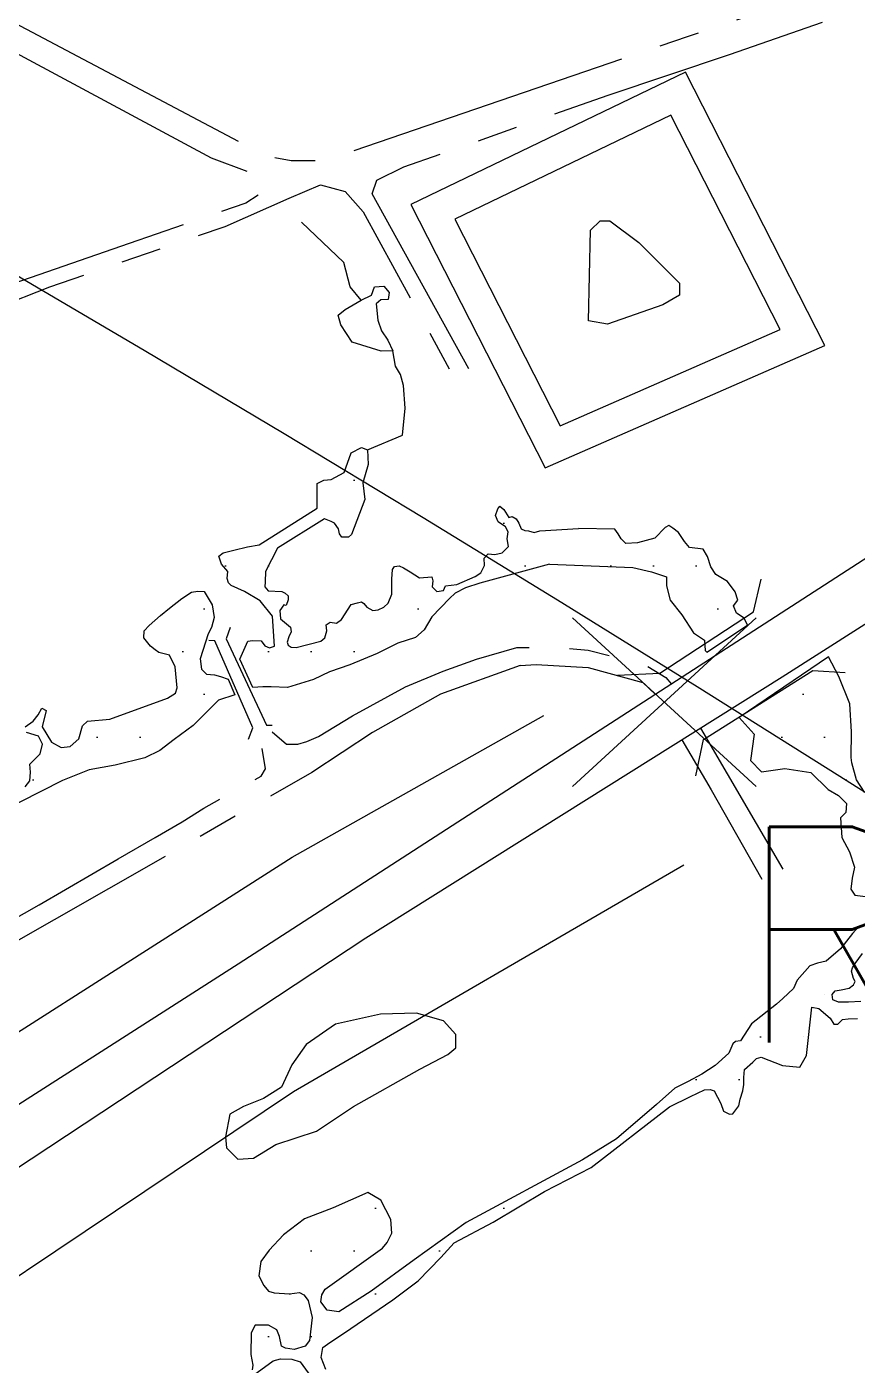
# Model space of a CAD drawing. Header units: millimetres. Extents: x 548366 to 1117317, y 7446967 to 14899125.
# Drawn here: x 556881.9 to 557036, y 7459530.2 to 7459778.3 of the extents above; entities that cross this region are included whole.
import ezdxf

# ---------------------------------------------------------------- set-up
doc = ezdxf.new("R2010")
doc.units = ezdxf.units.MM
doc.header["$MEASUREMENT"] = 0
doc.linetypes.add('ESTR-TERRA', pattern=[1, 0.7, -0.1, 0.1, -0.1])
for name, color, linetype in [('AUTO_ESTRADA', 224, 'Continuous'), ('CERCA_VIVA', 3, 'CERCA_V'), ('CURVA_INTERMEDIÁRIA', 32, 'Continuous'), ('HELIPORTO', 8, 'Continuous'), ('PONTE', 8, 'Continuous'), ('PONTO_REFERÊNCIA', 8, 'Continuous'), ('RADIAIS', 222, 'Continuous'), ('RIO_PERMANENTE', 4, 'Continuous'), ('RUA_PAV_S_MEIO_FIO', 2, 'ESTR-TERRA')]:
    doc.layers.add(name, color=color, linetype=linetype)
doc.styles.add('ROMANS', font='romans.shx')
doc.linetypes.add('CERCA_V', pattern='A,10,-0.6,["o",Standard,S=2,R=0,X=-0.6,Y=-0.675],-0.75', length=11.35)
pattern_1 = [(0, (0, 0), (3.96875, 7.9375), [0, -7.9375])]

msp = doc.modelspace()

# ---------------------------------------------------------------- hatches: boundary and pattern name
at = {"layer": 'RIO_PERMANENTE', "ltscale": 0.5}
h = msp.add_hatch(dxfattribs=at)
h.set_pattern_fill('DOTS', color=256, scale=5, style=0)
h.set_pattern_definition(pattern_1)
h.paths.add_polyline_path([(557015.64, 7459667.37), (557015.04, 7459668.68), (557015, 7459668.71), (557007.68, 7459663.93), (557007.75, 7459662.72), (557008.11, 7459662.36)])
h.paths.add_polyline_path([(557007.63, 7459664.63), (557007.68, 7459663.93), (557015, 7459668.71), (557013.6, 7459669.64), (557013.01, 7459670.95), (557013.84, 7459672.03), (557013.37, 7459673.58), (557011.93, 7459675.49), (557009.78, 7459676.8), (557008.83, 7459678.23), (557008.29, 7459679.96), (557000.11, 7459676.49), (557000.58, 7459676.32), (557000.58, 7459674.65), (557001.3, 7459672.03), (557003.45, 7459669.28), (557005.6, 7459665.94)])
h.paths.add_polyline_path([(557000.11, 7459676.49), (557008.29, 7459679.96), (557008.23, 7459680.14), (557007.39, 7459681.46), (557004.88, 7459681.81), (557003.93, 7459682.89), (557002.85, 7459684.56), (557001.78, 7459685.4), (557001.06, 7459685.87), (557000.34, 7459685.51), (556998.43, 7459683.49), (556995.21, 7459682.65), (556993.06, 7459682.53), (556992.22, 7459683.37), (556991.62, 7459684.32), (556991.03, 7459685.16), (556984.29, 7459685.28), (556977.12, 7459684.85), (556976.08, 7459684.59), (556975.02, 7459684.85), (556974.34, 7459684.93), (556973.67, 7459685.27), (556973.18, 7459686.27), (556972.74, 7459687.12), (556971.98, 7459687.54), (556971.34, 7459687.34), (556970.43, 7459688.86), (556969.71, 7459689.48), (556969.29, 7459688.97), (556968.87, 7459687.71), (556969.36, 7459686.57), (556970.72, 7459685.61), (556971.23, 7459684.68), (556971.04, 7459683.37), (556971.31, 7459681.99), (556970.13, 7459680.81), (556968.75, 7459680.47), (556967.52, 7459680.64), (556966.76, 7459679.8), (556966.85, 7459678.45), (556966.17, 7459677.11), (556965.08, 7459676.43), (556961.71, 7459674.92), (556959.58, 7459674.67), (556959.26, 7459673.82), (556958, 7459673.66), (556957.16, 7459674.5), (556957.24, 7459675.59), (556957.07, 7459676.35), (556954.8, 7459676.18), (556953.03, 7459677.27), (556951.79, 7459678.03), (556951.01, 7459678.37), (556950.17, 7459678.28), (556949.8, 7459677.72), (556949.65, 7459675.89), (556949.65, 7459673.15), (556948.99, 7459671.47), (556948.14, 7459670.71), (556947.13, 7459670.2), (556946.12, 7459670.12), (556945.03, 7459670.71), (556944.44, 7459671.38), (556944.02, 7459671.72), (556943.26, 7459671.55), (556942.08, 7459671.21), (556940.31, 7459668.44), (556939.38, 7459667.76), (556938.2, 7459667.93), (556937.45, 7459667.43), (556937.61, 7459666.35), (556937.19, 7459665.07), (556936.49, 7459664.41), (556931.93, 7459663.23), (556930.96, 7459663.3), (556930.4, 7459663.69), (556930.2, 7459664.23), (556930.55, 7459665.21), (556930.96, 7459666.16), (556930.86, 7459667.04), (556929.02, 7459668.57), (556928.87, 7459670.09), (556929.64, 7459671.16), (556930.03, 7459671.05), (556930.4, 7459672.08), (556930.4, 7459672.84), (556929.86, 7459673.32), (556929.27, 7459673.66), (556926.71, 7459673.76), (556926.07, 7459674.5), (556926.12, 7459675.43), (556926.24, 7459677.36), (556928.44, 7459681.67), (556937.18, 7459687.08), (556938.41, 7459686.63), (556939.02, 7459686.32), (556939.78, 7459685.25), (556939.93, 7459684.34), (556940.39, 7459683.73), (556941.61, 7459683.73), (556942.14, 7459684.19), (556944.64, 7459690.66), (556944.28, 7459693.79), (556945.23, 7459697.17), (556945.14, 7459699.87), (556944.05, 7459700.32), (556942.11, 7459699.33), (556940.81, 7459695.72), (556938.41, 7459694.41), (556937.03, 7459694.26), (556935.81, 7459693.65), (556935.81, 7459691.81), (556935.81, 7459689.07), (556925.05, 7459682.3), (556922.87, 7459681.9), (556920.34, 7459681.32), (556918.33, 7459680.77), (556917.57, 7459680.16), (556918.07, 7459678.71), (556919.25, 7459677.36), (556919.08, 7459676.01), (556919.33, 7459675.25), (556919.84, 7459674.75), (556922.3, 7459673.6), (556925.2, 7459671.92), (556927.5, 7459669.03), (556927.89, 7459663.52), (556926.95, 7459663.17), (556926.07, 7459663.55), (556925.4, 7459664.48), (556923.8, 7459664.56), (556922.96, 7459664.4), (556921.47, 7459661.11), (556923.88, 7459655.81), (556925.74, 7459655.98), (556927.25, 7459655.98), (556930.3, 7459655.81), (556935.09, 7459657.33), (556938.07, 7459658.71), (556941.83, 7459660.02), (556946.94, 7459662.12), (556950.76, 7459664.06), (556954.03, 7459665.13), (556955.64, 7459666.5), (556957.07, 7459668.94), (556960.36, 7459672.31), (556961.37, 7459673.32), (556963.31, 7459674.33), (556966, 7459675.17), (556978.89, 7459678.71), (556994.37, 7459678.11), (556997.84, 7459677.28)])
h.paths.add_polyline_path([(556949.35, 7459679.87), (556974.12, 7459689.93), (556965.51, 7459711.12), (556940.74, 7459701.06)], flags=9)
h.paths.add_polyline_path([(556975.39, 7459691.16), (557027.69, 7459695.91), (557025.62, 7459718.68), (556973.33, 7459713.94)], flags=9)
h = msp.add_hatch(dxfattribs=at)
h.set_pattern_fill('DOTS', color=256, scale=5, style=0)
h.set_pattern_definition(pattern_1)
h.paths.add_polyline_path([(556888.52, 7459638.56), (556893.5, 7459640.56), (556898.34, 7459641.44), (556903.8, 7459642.8), (556906.59, 7459644.14), (556909.26, 7459646.21), (556912.79, 7459648.81), (556917.49, 7459653.51), (556920.54, 7459654.48), (556919.29, 7459657.35), (556917.89, 7459657.88), (556916.77, 7459658.16), (556915.24, 7459658.31), (556914.33, 7459659.23), (556914.12, 7459661.13), (556915.55, 7459665.79), (556916.2, 7459666.98), (556916.68, 7459668.83), (556916.31, 7459671.13), (556914.82, 7459673.61), (556913.64, 7459673.72), (556912.51, 7459673.48), (556910.66, 7459672.35), (556908.37, 7459670.52), (556906.74, 7459669.15), (556904.65, 7459667.3), (556903.69, 7459666.34), (556903.63, 7459665.03), (556904.86, 7459663.5), (556905.77, 7459662.81), (556906.41, 7459662.33), (556908.42, 7459661.85), (556909.44, 7459659.69), (556909.83, 7459655.79), (556909.54, 7459654.8), (556908.06, 7459653.86), (556897.35, 7459649.99), (556893.18, 7459649.59), (556892.23, 7459648.7), (556891.6, 7459646.33), (556889.96, 7459644.87), (556888.31, 7459644.7), (556886.48, 7459645.68), (556884.79, 7459648.56), (556885.49, 7459651.56), (556884.73, 7459651.97), (556884.02, 7459650.74), (556883.08, 7459649.56), (556881.62, 7459648.56), (556881.84, 7459647.51), (556884.08, 7459646.8), (556884.82, 7459645.32), (556884.4, 7459643.52), (556882.5, 7459641.62), (556882.61, 7459640.11), (556882.5, 7459638.53), (556881.62, 7459637.41), (556879.09, 7459636.65), (556877.76, 7459634.72), (556876.07, 7459634.16), (556874.61, 7459634.54), (556872.27, 7459638.66), (556870.55, 7459640.04), (556869.04, 7459640.2), (556866.93, 7459640.06), (556865.24, 7459639.92), (556864.47, 7459641.16), (556862.85, 7459642.17), (556861.72, 7459642.31), (556861.58, 7459640.91), (556862.71, 7459640.02), (556864.39, 7459638.94), (556864.82, 7459638.09), (556863.97, 7459637.39), (556864.11, 7459636.41), (556865.8, 7459635.14), (556865.94, 7459634.3), (556865.8, 7459633.04), (556865.12, 7459632.17), (556863.17, 7459630.81), (556852.12, 7459625.48), (556844.5, 7459622.42), (556840.81, 7459621.61), (556834.65, 7459622.28), (556830.17, 7459621.61), (556827.34, 7459619.75), (556824.74, 7459617.84), (556820.03, 7459617.08), (556815.95, 7459617.64), (556810.36, 7459616.91), (556804.77, 7459616.78), (556798.37, 7459614.92), (556794.24, 7459612.79), (556790.52, 7459609.73), (556785.45, 7459604.4), (556780.53, 7459597.22), (556778.4, 7459592.83), (556777.06, 7459588.44), (556776.13, 7459584.71), (556777.33, 7459580.85), (556779.68, 7459577.13), (556782.72, 7459572.43), (556784.2, 7459569.99), (556787.14, 7459567.05), (556788.03, 7459565.04), (556787.51, 7459562.43), (556784.73, 7459559.04), (556782.04, 7459556.55), (556772.9, 7459549.15), (556768.97, 7459547.55), (556765.71, 7459546.76), (556763.14, 7459546.69), (556760.61, 7459547.9), (556760.18, 7459548.69), (556759.31, 7459548.95), (556754.52, 7459549.29), (556751.21, 7459550.95), (556749.99, 7459552.25), (556748.48, 7459554.73), (556734.6, 7459563.95), (556733.37, 7459564.17), (556731.98, 7459563.82), (556730.01, 7459564.16), (556726.09, 7459565.68), (556720.41, 7459566.17), (556719.31, 7459568.67), (556717.91, 7459568.97), (556716.51, 7459567.37), (556713.6, 7459566.87), (556705.19, 7459567.27), (556698.19, 7459566.47), (556687.37, 7459564.97), (556672.47, 7459563.67), (556670.1, 7459562.96), (556667.73, 7459562.72), (556665.36, 7459562.96), (556660.38, 7459563.91), (556653.5, 7459564.14), (556642.27, 7459564.26), (556631.81, 7459565.58), (556620.57, 7459565.94), (556620.03, 7459565.07), (556620.35, 7459564.26), (556621.45, 7459563.69), (556625.61, 7459563.42), (556629.06, 7459562.86), (556636.47, 7459562.36), (556659.29, 7459562.06), (556663.09, 7459561.26), (556665.4, 7459560.46), (556669.8, 7459559.86), (556672.1, 7459560.06), (556674.01, 7459560.56), (556674.51, 7459561.86), (556675.71, 7459562.36), (556691.23, 7459563.36), (556701.09, 7459563.27), (556707.8, 7459563.77), (556714.6, 7459563.97), (556717.71, 7459563.77), (556725.62, 7459560.97), (556736.13, 7459552.46), (556738.94, 7459551.03), (556740.77, 7459550.86), (556742.77, 7459550.51), (556742.94, 7459549.82), (556742.51, 7459548.95), (556742.33, 7459548.08), (556743.47, 7459546.86), (556744.51, 7459546.51), (556745.38, 7459546.16), (556749.47, 7459545.29), (556755.05, 7459544.16), (556761.31, 7459543.38), (556766.1, 7459543.29), (556768.27, 7459544.25), (556773.76, 7459543.82), (556775.85, 7459544.34), (556776.89, 7459545.03), (556777.68, 7459546.25), (556779.33, 7459547.9), (556781.33, 7459548.77), (556784.55, 7459552.25), (556787.95, 7459556.51), (556789.81, 7459559.61), (556790.82, 7459562.65), (556790.82, 7459563.56), (556791.43, 7459564.6), (556792.47, 7459564.95), (556794.04, 7459564.6), (556795.35, 7459564.86), (556796.13, 7459566.34), (556795.52, 7459567.99), (556794.58, 7459570.03), (556793.52, 7459570.95), (556791.78, 7459570.95), (556789.86, 7459570.69), (556788.11, 7459571.56), (556787.42, 7459573.12), (556786.39, 7459575.66), (556786.25, 7459578.99), (556786.39, 7459584.98), (556786.39, 7459591.63), (556787.72, 7459595.49), (556789.18, 7459599.75), (556792.25, 7459603.21), (556794.93, 7459606.48), (556800.76, 7459611.46), (556804.41, 7459612.44), (556809.62, 7459612.44), (556819.6, 7459612.58), (556833.81, 7459614.41), (556835.66, 7459613.98), (556836.2, 7459612.25), (556834.9, 7459607.37), (556833.54, 7459603.96), (556833.39, 7459602.46), (556835.64, 7459602.18), (556836.76, 7459603.59), (556837.05, 7459606.68), (556838.87, 7459606.68), (556841.27, 7459603.73), (556843.52, 7459602.46), (556844.64, 7459603.45), (556840.36, 7459606.69), (556839.58, 7459609.63), (556839.58, 7459613.43), (556840.42, 7459614.13), (556843.38, 7459613.99), (556849.71, 7459618.35), (556862.64, 7459626.02), (556868.61, 7459628.54)])
h.paths.add_polyline_path([(556535.68, 7459561.67), (556619, 7459567.11), (556615.28, 7459624.16), (556531.96, 7459618.72)], flags=9)
at = {"layer": 'RIO_PERMANENTE', "ltscale": 4}
h = msp.add_hatch(dxfattribs=at)
h.set_pattern_fill('DOTS', color=256, scale=5, style=0)
h.set_pattern_definition(pattern_1)
h.paths.add_polyline_path([(557119.2, 7459627.9), (557120.87, 7459631.6), (557122.07, 7459632.57), (557124.55, 7459633.31), (557126.32, 7459633.62), (557128.54, 7459634.19), (557130.13, 7459635.23), (557133.49, 7459638.63), (557137.03, 7459641.25), (557142.45, 7459644.17), (557146.35, 7459645.76), (557149.09, 7459646.47), (557151.49, 7459647.27), (557152.11, 7459648.24), (557153.7, 7459649.92), (557155.03, 7459651.6), (557154.59, 7459654.44), (557154.84, 7459657.22), (557155.38, 7459658.6), (557155.92, 7459660.1), (557158.33, 7459662.8), (557161.83, 7459663.5), (557163.92, 7459662.1), (557166.1, 7459660.19), (557169.51, 7459658.61), (557174.01, 7459658.35), (557163.3, 7459674.81), (557162.38, 7459674.15), (557158.04, 7459669.49), (557152.09, 7459665.6), (557150.07, 7459662.58), (557144.84, 7459659.4), (557140.06, 7459654.35), (557132.08, 7459650.01), (557127.08, 7459648.39), (557125.88, 7459647.44), (557122.51, 7459643.9), (557120.55, 7459642.31), (557118.7, 7459641.33), (557114.65, 7459640.59), (557112.94, 7459639.96), (557106.85, 7459636.54), (557093.62, 7459630.41), (557087.76, 7459628.11), (557084.02, 7459627.45), (557081.87, 7459626.82), (557077.22, 7459624.67), (557075.45, 7459624.28), (557073.39, 7459624.12), (557068.25, 7459624.53), (557062.04, 7459624.25), (557060.61, 7459624.25), (557056.51, 7459625.43), (557050.95, 7459627.59), (557047.09, 7459629.85), (557041.02, 7459633.62), (557038.42, 7459634.84), (557037.34, 7459636.4), (557035.88, 7459638.69), (557034.83, 7459642.4), (557034.9, 7459647.6), (557034.64, 7459652.8), (557032.55, 7459657.87), (557032.11, 7459658.7), (557027.73, 7459658.96), (557015.28, 7459651.11), (557014.09, 7459650.3), (557016.86, 7459647.18), (557016.16, 7459642.29), (557018.25, 7459640.2), (557022.55, 7459640.79), (557027.41, 7459640.06), (557030.57, 7459636.9), (557032.52, 7459635.81), (557033.98, 7459634.35), (557033.86, 7459632.65), (557032.88, 7459631.68), (557033.13, 7459628.04), (557034.57, 7459625.34), (557035.46, 7459622.54), (557035.02, 7459620.48), (557034.83, 7459618.44), (557035.56, 7459617.35), (557037.5, 7459617.1), (557038.23, 7459616.13), (557038.35, 7459613.22), (557037.5, 7459612.37), (557036.41, 7459611.64), (557035.12, 7459610.23), (557032.88, 7459607.39), (557030.21, 7459605.08), (557028.63, 7459604.71), (557027.17, 7459604.23), (557024.86, 7459601.56), (557024.17, 7459600), (557022.18, 7459598.15), (557021, 7459597.12), (557016.39, 7459593.5), (557014.34, 7459590.31), (557013.43, 7459590.19), (557012.88, 7459589.78), (557012.17, 7459588.01), (557009.61, 7459585.72), (557007.18, 7459584.17), (557004.65, 7459582.81), (557002.12, 7459581.54), (556998.76, 7459578.49), (556991.34, 7459572.15), (556984.99, 7459568.27), (556963.45, 7459556.63), (556953.78, 7459549.75), (556945.8, 7459543.94), (556939.8, 7459540.06), (556937.68, 7459540.42), (556936.48, 7459541.93), (556936.66, 7459543.23), (556937.26, 7459544.28), (556947.91, 7459551.87), (556948.76, 7459552.95), (556949.63, 7459554.68), (556949.48, 7459557.22), (556947.58, 7459560.78), (556945.2, 7459562.21), (556938.79, 7459559.36), (556933.45, 7459557.34), (556929.53, 7459554.38), (556926.92, 7459551.53), (556925.36, 7459549.44), (556924.97, 7459546.76), (556925.91, 7459544.98), (556926.74, 7459543.94), (556927.8, 7459543.59), (556930.69, 7459543.42), (556932.49, 7459543.65), (556933.35, 7459543.26), (556934.15, 7459542.18), (556934.86, 7459539.01), (556934.37, 7459534.74), (556933.58, 7459533.72), (556931.55, 7459533.09), (556929.9, 7459533.33), (556929.2, 7459533.72), (556928.81, 7459535.52), (556928.34, 7459536.77), (556926.74, 7459537.59), (556924.27, 7459537.59), (556923.56, 7459536.18), (556923.51, 7459532.17), (556923.88, 7459530.2), (556923.72, 7459529.34), (556922.16, 7459529.18), (556921.29, 7459528.56), (556920.98, 7459527.62), (556920.12, 7459526.99), (556919.18, 7459526.76), (556918.08, 7459526.6), (556915.58, 7459526.29), (556914.25, 7459525.82), (556912.84, 7459523.94), (556911.59, 7459522.46), (556910.49, 7459520.81), (556909.08, 7459519.64), (556907.36, 7459518.86), (556906.34, 7459518), (556904.7, 7459517.61), (556903.76, 7459517.06), (556903.39, 7459516.3), (556901.8, 7459514.95), (556895.62, 7459512.42), (556891.38, 7459508.9), (556887.5, 7459506.43), (556882.16, 7459504.09), (556876.92, 7459501.3), (556874.47, 7459499.2), (556867.29, 7459495.86), (556867.29, 7459492.99), (556875.12, 7459497.28), (556882.56, 7459502.04), (556887.95, 7459504.54), (556891.25, 7459506.69), (556895.52, 7459508.36), (556896.69, 7459508.75), (556897.6, 7459508.45), (556898.09, 7459507.42), (556897.31, 7459506.57), (556896.45, 7459505.63), (556896.14, 7459504.85), (556897.16, 7459499.86), (556897.86, 7459499.63), (556898.64, 7459500.4), (556899.03, 7459501.89), (556898.69, 7459504.18), (556899.51, 7459504.83), (556900.94, 7459505.22), (556901.92, 7459503.6), (556903.3, 7459498.32), (556903.45, 7459496.2), (556904.03, 7459495.8), (556904.2, 7459496.36), (556904.2, 7459498.93), (556902.9, 7459504.57), (556902.19, 7459509.16), (556901.84, 7459510.78), (556901.84, 7459512.68), (556903.25, 7459514.09), (556905.37, 7459515.15), (556906.97, 7459515.19), (556908.2, 7459512.33), (556908.9, 7459510.57), (556909.02, 7459509.76), (556909.61, 7459509.51), (556910.11, 7459509.61), (556910.35, 7459510.23), (556910.31, 7459511.27), (556909.61, 7459513.74), (556908.94, 7459515.15), (556908.94, 7459516.7), (556909.88, 7459518.03), (556910.82, 7459518.81), (556911.2, 7459520.11), (556911.9, 7459521.05), (556914.17, 7459522.61), (556916.68, 7459524.1), (556918.79, 7459525.19), (556923.96, 7459528.32), (556927.63, 7459530.98), (556928.97, 7459531.37), (556931.08, 7459531.3), (556932.64, 7459530.83), (556936.09, 7459526.06), (556937.34, 7459526.06), (556938.44, 7459526.76), (556938.52, 7459527.7), (556937.42, 7459529.42), (556936.56, 7459531.61), (556936.87, 7459533.49), (556938.12, 7459534.42), (556940.71, 7459536.07), (556949.85, 7459542.3), (556954.56, 7459545.84), (556958.72, 7459550.18), (556961.23, 7459552.85), (556968.42, 7459556.69), (556977.95, 7459562.36), (556986.64, 7459566.87), (557001.18, 7459578.06), (557005.06, 7459580.03), (557007.63, 7459581.25), (557009.27, 7459581.35), (557010.66, 7459578.68), (557011.17, 7459577.27), (557012.27, 7459576.75), (557012.92, 7459576.79), (557014.01, 7459578.3), (557014.26, 7459579.52), (557014.78, 7459581.06), (557014.97, 7459582.22), (557014.97, 7459583.51), (557015.1, 7459584.99), (557016.64, 7459586.34), (557017.29, 7459587.04), (557018.18, 7459587.27), (557022.15, 7459585.78), (557025.35, 7459585.45), (557026.59, 7459587.59), (557027.55, 7459596.54), (557028.84, 7459596.33), (557030.95, 7459594.51), (557031.62, 7459593.4), (557032.41, 7459593.4), (557033.24, 7459594.31), (557034.28, 7459594.42), (557036.01, 7459594.49), (557036.87, 7459594.73), (557038.11, 7459594.52), (557039.88, 7459595.25), (557039.67, 7459596.49), (557038.63, 7459597.42), (557038.01, 7459597.73), (557036.66, 7459597.63), (557034.38, 7459597.52), (557032.51, 7459597.52), (557031.48, 7459597.94), (557031.32, 7459598.94), (557031.89, 7459599.59), (557033.03, 7459599.8), (557034.48, 7459600.11), (557035.31, 7459600.73), (557035.62, 7459601.35), (557035.31, 7459601.87), (557034.84, 7459603.41), (557035.62, 7459604.67), (557036.97, 7459606.53), (557039.67, 7459607.26), (557040.29, 7459607.78), (557041.95, 7459608.09), (557043.4, 7459608.09), (557044.8, 7459608.97), (557045.04, 7459609.69), (557045.53, 7459610.91), (557045.69, 7459612.72), (557046.74, 7459613.95), (557046.37, 7459615.47), (557045.27, 7459616.16), (557043.51, 7459616.47), (557043.4, 7459618.03), (557042.78, 7459620.79), (557040.5, 7459622.97), (557036.85, 7459627.31), (557036.85, 7459628.56), (557037.55, 7459630.43), (557039.35, 7459630.02), (557040.6, 7459628.77), (557041.44, 7459626.68), (557042.34, 7459625.5), (557045.47, 7459624.12), (557054.43, 7459618.08), (557056.3, 7459617.24), (557057.48, 7459616.34), (557058.78, 7459615.77), (557060.82, 7459615.79), (557062.28, 7459616.47), (557063.11, 7459618.7), (557063.67, 7459619.96), (557065.54, 7459620.51), (557066.72, 7459620.71), (557067.87, 7459620.66), (557076.16, 7459618.85), (557078.54, 7459618.63), (557090.14, 7459619.19), (557093.15, 7459619.8), (557096.92, 7459621.68), (557100.64, 7459623.86), (557103.13, 7459624.41), (557106.41, 7459625.64), (557110.82, 7459625.81), (557115.71, 7459625.81), (557118.08, 7459626.72)])

# ---------------------------------------------------------------- linework, layer by layer
at = {"layer": 'AUTO_ESTRADA', "ltscale": 2.5, "flags": 128}
for points in [[(557175.41, 7459768.8), (556921.15, 7459604.53), (556692.05, 7459458.05), (556670.81, 7459440.57), (556649.97, 7459418.26), (556636.58, 7459397.82), (556627.95, 7459379), (556617.16, 7459352.98), (556612.33, 7459331.04), (556609.35, 7459307.62), (556607.53, 7459283.64), (556607.12, 7459264.13), (556610.13, 7459244.23), (556616.46, 7459222.3), (556652.46, 7459167.48), (556674.43, 7459135.49)], [(556799.38, 7458976.73), (556741.37, 7459060.85), (556679, 7459150.86), (556653.33, 7459185.43), (556636.21, 7459212.2), (556625.04, 7459232.92), (556621.53, 7459245.54), (556618.72, 7459263.77), (556619.02, 7459293.12), (556623.49, 7459321.38), (556629.44, 7459346.66), (556637.63, 7459370.08), (556646.18, 7459390.15), (556657.04, 7459410.08), (556685.32, 7459438.53), (556707.68, 7459453.59), (556728.15, 7459467.34), (556794.34, 7459510.15), (556944.85, 7459609.42), (557022.06, 7459657.78), (557185.53, 7459761.9)]]:
    msp.add_lwpolyline(points, dxfattribs=at)
at = {"layer": 'CERCA_VIVA', "linetype": 'CERCA_V', "ltscale": 10, "flags": 128}
for points in [[(556603.86, 7459226.84), (556593.34, 7459259.52), (556592.18, 7459308.54), (556602.69, 7459361.05), (556631.9, 7459418.24), (556669.29, 7459452.09), (556809.49, 7459543.12), (556846.42, 7459570.38), (556931.13, 7459624.36), (556977.86, 7459650.62)], [(556705.58, 7459139.98), (556667.03, 7459196), (556642.49, 7459245.02), (556634.31, 7459296.37), (556643.66, 7459333.71), (556657.99, 7459370.88), (556697.71, 7459421.06), (556761.97, 7459471.25), (556832.07, 7459514.43), (556931.38, 7459580.95), (557003.82, 7459622.97)]]:
    msp.add_lwpolyline(points, dxfattribs=at)
at = {"layer": 'CURVA_INTERMEDIÁRIA', "linetype": 'Continuous', "elevation": 10}
msp.add_lwpolyline([(556942.54, 7459578.18), (556954.85, 7459585.05), (556960.06, 7459587.76), (556961.52, 7459589.01), (556961.52, 7459591.52), (556959.23, 7459594.02), (556954.22, 7459595.48), (556947.55, 7459595.27), (556939.21, 7459593.39), (556933.78, 7459589.64), (556931.07, 7459585.89), (556929.2, 7459581.72), (556925.86, 7459579.64), (556922.1, 7459578.18), (556919.6, 7459576.72), (556918.77, 7459572.55), (556918.98, 7459570.46), (556921.06, 7459568.38), (556923.98, 7459568.59), (556928.15, 7459571.09), (556935.66, 7459573.59), (556942.54, 7459578.18)], dxfattribs=at)
at = {"layer": 'HELIPORTO'}
for points in [[(556953.15, 7459745.39), (556978.08, 7459696.53), (557029.96, 7459719.26), (557004.12, 7459769.94)], [(556961.32, 7459742.64), (556980.86, 7459704.33), (557021.69, 7459722.21), (557001.43, 7459761.95)]]:
    msp.add_lwpolyline(points, close=True, dxfattribs=at)
msp.add_lwpolyline([(556986.12, 7459723.84), (556986.52, 7459740.59), (556988.31, 7459742.38), (556990.1, 7459742.38), (556995.45, 7459738.36), (557003.04, 7459730.78), (557003.04, 7459728.55), (556999.92, 7459726.77), (556989.65, 7459723.2), (556986.12, 7459723.84)], dxfattribs=at)
at = {"layer": 'PONTE', "ltscale": 2.5}
for points in [[(556991.52, 7459658.14), (556999.34, 7459658.49), (557016.76, 7459669.85), (557018.18, 7459675.89)], [(556919.63, 7459666.98), (556918.92, 7459664.84), (556926.38, 7459648.87), (556927.45, 7459648.87)], [(556923.08, 7459646.23), (556923.84, 7459648.34), (556916.78, 7459664.5), (556915.71, 7459664.53)], [(557006.04, 7459639.43), (557007.46, 7459646.18), (557027.73, 7459658.96), (557033.77, 7459658.6)]]:
    msp.add_lwpolyline(points, dxfattribs=at)
at = {"layer": 'PONTO_REFERÊNCIA'}
for points in [[(556983.16, 7459637.48), (557017.24, 7459668.76)], [(556983.16, 7459668.76), (557017.24, 7459637.48)]]:
    msp.add_lwpolyline(points, dxfattribs=at)
at = {"layer": 'RADIAIS', "linetype": 'Continuous', "ltscale": 2.5}
msp.add_circle((554363.71, 7455412.75), 4998.2, dxfattribs=at)
at = {"layer": 'RIO_PERMANENTE', "ltscale": 2.5, "flags": 128}
for points in [[(556943.97, 7459727.63), (556945.87, 7459728.56), (556946.45, 7459730.14), (556948.16, 7459730.24), (556949.13, 7459729.07), (556948.99, 7459727.76), (556947.61, 7459727.7), (556946.73, 7459726.97), (556947.02, 7459723.96), (556947.74, 7459721.94), (556948.89, 7459720.22), (556949.86, 7459718.23), (556947.68, 7459718.21), (556942.31, 7459719.86), (556940.18, 7459723.09), (556939.7, 7459724.88), (556941.01, 7459725.91), (556943.97, 7459727.63), (556941.9, 7459730.1), (556940.73, 7459734.64), (556932.91, 7459742.13)], [(556935.81, 7459689.07), (556935.81, 7459691.81), (556935.81, 7459693.65), (556937.03, 7459694.26), (556938.41, 7459694.41), (556940.81, 7459695.72), (556942.11, 7459699.33), (556944.05, 7459700.32), (556945.14, 7459699.87), (556951.62, 7459702.62), (556952.11, 7459707.6), (556951.81, 7459711.81), (556951.26, 7459713.88), (556950.3, 7459715.39), (556949.86, 7459718.23)], [(556945.14, 7459699.87), (556945.23, 7459697.17), (556944.28, 7459693.79), (556944.64, 7459690.66), (556942.14, 7459684.19), (556941.61, 7459683.73), (556940.39, 7459683.73), (556939.93, 7459684.34), (556939.78, 7459685.25), (556939.02, 7459686.32), (556938.41, 7459686.63), (556937.18, 7459687.08)], [(556978.89, 7459678.71), (556966, 7459675.17), (556963.31, 7459674.33), (556961.37, 7459673.32), (556960.36, 7459672.31), (556957.07, 7459668.94), (556955.64, 7459666.5), (556954.03, 7459665.13), (556950.76, 7459664.06), (556946.94, 7459662.12), (556941.83, 7459660.02), (556938.07, 7459658.71), (556935.09, 7459657.33), (556930.3, 7459655.81), (556927.25, 7459655.98), (556925.74, 7459655.98), (556923.88, 7459655.81), (556921.47, 7459661.11), (556922.96, 7459664.4), (556923.8, 7459664.56), (556925.4, 7459664.48), (556926.07, 7459663.55), (556926.95, 7459663.17), (556927.89, 7459663.52), (556927.5, 7459669.03), (556925.2, 7459671.92), (556922.3, 7459673.6), (556919.84, 7459674.75), (556919.33, 7459675.25), (556919.08, 7459676.01), (556919.25, 7459677.36), (556918.07, 7459678.71), (556917.57, 7459680.16), (556918.33, 7459680.77), (556920.34, 7459681.32), (556922.87, 7459681.9), (556925.05, 7459682.3), (556935.81, 7459689.07)], [(556937.18, 7459687.08), (556928.44, 7459681.67), (556926.24, 7459677.36), (556926.12, 7459675.43), (556926.07, 7459674.5), (556926.71, 7459673.76), (556929.27, 7459673.66), (556929.86, 7459673.32), (556930.4, 7459672.84), (556930.4, 7459672.08), (556930.03, 7459671.05), (556929.64, 7459671.16), (556928.87, 7459670.09), (556929.02, 7459668.57), (556930.86, 7459667.04), (556930.96, 7459666.16), (556930.55, 7459665.21), (556930.2, 7459664.23), (556930.4, 7459663.69), (556930.96, 7459663.3), (556931.93, 7459663.23), (556936.49, 7459664.41), (556937.19, 7459665.07), (556937.61, 7459666.35), (556937.45, 7459667.43), (556938.2, 7459667.93), (556939.38, 7459667.76), (556940.31, 7459668.44), (556942.08, 7459671.21), (556943.26, 7459671.55), (556944.02, 7459671.72), (556944.44, 7459671.38), (556945.03, 7459670.71), (556946.12, 7459670.12), (556947.13, 7459670.2), (556948.14, 7459670.71), (556948.99, 7459671.47), (556949.65, 7459673.15), (556949.65, 7459675.89), (556949.8, 7459677.72), (556950.17, 7459678.28), (556951.01, 7459678.37), (556951.79, 7459678.03), (556953.03, 7459677.27), (556954.8, 7459676.18), (556957.07, 7459676.35), (556957.24, 7459675.59), (556957.16, 7459674.5), (556958, 7459673.66), (556959.26, 7459673.82), (556959.58, 7459674.67), (556961.71, 7459674.92), (556965.08, 7459676.43), (556966.17, 7459677.11), (556966.85, 7459678.45), (556966.76, 7459679.8), (556967.52, 7459680.64), (556968.75, 7459680.47), (556970.13, 7459680.81), (556971.31, 7459681.99), (556971.04, 7459683.37), (556971.23, 7459684.68), (556970.72, 7459685.61), (556969.36, 7459686.57), (556968.87, 7459687.71), (556969.29, 7459688.97), (556969.71, 7459689.48), (556970.43, 7459688.86), (556971.34, 7459687.34), (556971.98, 7459687.54), (556972.74, 7459687.12), (556973.18, 7459686.27), (556973.67, 7459685.27), (556974.34, 7459684.93), (556975.02, 7459684.85), (556976.08, 7459684.59), (556977.12, 7459684.85), (556984.29, 7459685.28)], [(556978.89, 7459678.71), (556994.37, 7459678.11), (556997.84, 7459677.28), (557000.58, 7459676.32), (557000.58, 7459674.65), (557001.3, 7459672.03), (557003.45, 7459669.28), (557005.6, 7459665.94), (557007.63, 7459664.63), (557007.75, 7459662.72), (557008.11, 7459662.36), (557015.64, 7459667.37), (557015.04, 7459668.68), (557013.6, 7459669.64), (557013.01, 7459670.95), (557013.84, 7459672.03), (557013.37, 7459673.58), (557011.93, 7459675.49), (557009.78, 7459676.8), (557008.83, 7459678.23), (557008.23, 7459680.14), (557007.39, 7459681.46), (557004.88, 7459681.81), (557003.93, 7459682.89), (557002.85, 7459684.56), (557001.78, 7459685.4), (557001.06, 7459685.87), (557000.34, 7459685.51), (556998.43, 7459683.49), (556995.21, 7459682.65), (556993.06, 7459682.53), (556992.22, 7459683.37), (556991.62, 7459684.32), (556991.03, 7459685.16), (556984.29, 7459685.28)], [(556881.62, 7459648.56), (556883.08, 7459649.56), (556884.02, 7459650.74), (556884.73, 7459651.97), (556885.49, 7459651.56), (556884.79, 7459648.56), (556886.48, 7459645.68), (556888.31, 7459644.7), (556889.96, 7459644.87), (556891.6, 7459646.33), (556892.23, 7459648.7), (556893.18, 7459649.59), (556897.35, 7459649.99), (556908.06, 7459653.86), (556909.54, 7459654.8), (556909.83, 7459655.79), (556909.44, 7459659.69), (556908.42, 7459661.85), (556906.41, 7459662.33), (556905.77, 7459662.81), (556904.86, 7459663.5), (556903.63, 7459665.03), (556903.69, 7459666.34), (556904.65, 7459667.3), (556906.74, 7459669.15), (556908.37, 7459670.52), (556910.66, 7459672.35), (556912.51, 7459673.48), (556913.64, 7459673.72), (556914.82, 7459673.61), (556916.31, 7459671.13), (556916.68, 7459668.83), (556916.2, 7459666.98), (556915.55, 7459665.79), (556914.12, 7459661.13), (556914.33, 7459659.23), (556915.24, 7459658.31), (556916.77, 7459658.16), (556917.89, 7459657.88), (556919.29, 7459657.35), (556920.54, 7459654.48), (556917.49, 7459653.51), (556912.79, 7459648.81), (556909.26, 7459646.21), (556906.59, 7459644.14), (556903.8, 7459642.8), (556898.34, 7459641.44), (556893.5, 7459640.56), (556888.52, 7459638.56), (556868.61, 7459628.54)], [(557037.34, 7459636.4), (557035.88, 7459638.69), (557034.98, 7459641.89), (557034.84, 7459642.86), (557034.9, 7459647.6), (557034.64, 7459652.8), (557032.55, 7459657.87), (557030.64, 7459661.54), (557014.09, 7459650.3), (557016.86, 7459647.18), (557016.16, 7459642.29), (557018.25, 7459640.2), (557022.55, 7459640.79), (557027.41, 7459640.06), (557030.57, 7459636.9), (557032.52, 7459635.81), (557033.98, 7459634.35), (557033.86, 7459632.65), (557032.88, 7459631.68), (557033.13, 7459628.04), (557034.57, 7459625.34), (557035.46, 7459622.54), (557035.02, 7459620.48), (557034.83, 7459618.44), (557035.56, 7459617.35), (557037.5, 7459617.1)], [(556881.62, 7459637.41), (556882.5, 7459638.53), (556882.61, 7459640.11), (556882.5, 7459641.62), (556884.4, 7459643.52), (556884.82, 7459645.32), (556884.08, 7459646.8), (556881.84, 7459647.51)], [(557036.41, 7459611.64), (557035.12, 7459610.23), (557032.88, 7459607.39), (557030.21, 7459605.08), (557028.63, 7459604.71), (557027.17, 7459604.23), (557024.86, 7459601.56), (557024.17, 7459600), (557022.18, 7459598.15)], [(557036.66, 7459597.63), (557034.38, 7459597.52), (557032.51, 7459597.52), (557031.48, 7459597.94), (557031.32, 7459598.94), (557031.89, 7459599.59), (557033.03, 7459599.8), (557034.48, 7459600.11), (557035.31, 7459600.73), (557035.62, 7459601.35), (557035.31, 7459601.87), (557034.9, 7459603.22), (557035.11, 7459603.84), (557035.62, 7459604.67), (557036.97, 7459606.53)], [(557027.55, 7459596.54), (557028.84, 7459596.33), (557030.95, 7459594.51), (557031.62, 7459593.4), (557032.41, 7459593.4), (557033.24, 7459594.31), (557034.28, 7459594.42), (557036.01, 7459594.49)], [(557014.34, 7459590.31), (557013.43, 7459590.19), (557012.88, 7459589.78), (557012.17, 7459588.01), (557009.61, 7459585.72), (557007.18, 7459584.17), (557004.65, 7459582.81), (557002.12, 7459581.54), (556998.76, 7459578.49), (556991.34, 7459572.15), (556984.99, 7459568.27), (556963.45, 7459556.63), (556953.78, 7459549.75), (556945.8, 7459543.94), (556939.8, 7459540.06), (556937.68, 7459540.42), (556936.48, 7459541.93), (556936.66, 7459543.23), (556937.26, 7459544.28), (556947.91, 7459551.87), (556948.76, 7459552.95), (556949.63, 7459554.68), (556949.48, 7459557.22), (556947.58, 7459560.78), (556945.2, 7459562.21), (556938.79, 7459559.36), (556933.45, 7459557.34), (556929.53, 7459554.38), (556926.92, 7459551.53), (556925.36, 7459549.44), (556924.97, 7459546.76), (556925.91, 7459544.98), (556926.74, 7459543.94), (556927.8, 7459543.59), (556930.69, 7459543.42), (556932.49, 7459543.65), (556933.35, 7459543.26), (556934.15, 7459542.18), (556934.86, 7459539.01), (556934.37, 7459534.74), (556933.58, 7459533.72), (556931.55, 7459533.09), (556929.9, 7459533.33), (556929.2, 7459533.72), (556928.81, 7459535.52), (556928.34, 7459536.77), (556926.74, 7459537.59), (556924.27, 7459537.59), (556923.56, 7459536.18), (556923.51, 7459532.17), (556923.88, 7459530.2), (556923.72, 7459529.34)], [(556937.42, 7459529.42), (556936.56, 7459531.61), (556936.87, 7459533.49), (556938.12, 7459534.42), (556940.71, 7459536.07), (556949.85, 7459542.3), (556954.56, 7459545.84), (556958.72, 7459550.18), (556961.23, 7459552.85), (556968.42, 7459556.69), (556977.95, 7459562.36), (556986.64, 7459566.87), (557001.18, 7459578.06), (557005.06, 7459580.03), (557007.63, 7459581.25), (557008.73, 7459581.32), (557009.42, 7459581.06), (557010.66, 7459578.68), (557011.17, 7459577.27), (557012.27, 7459576.75), (557012.92, 7459576.79), (557014.01, 7459578.3), (557014.26, 7459579.52), (557014.78, 7459581.06), (557014.97, 7459582.22), (557014.97, 7459583.51), (557015.1, 7459584.99), (557016.64, 7459586.34), (557017.29, 7459587.04), (557018.18, 7459587.27)], [(556923.96, 7459528.32), (556927.63, 7459530.98), (556928.97, 7459531.37), (556931.08, 7459531.3), (556932.64, 7459530.83), (556936.09, 7459526.06)]]:
    msp.add_lwpolyline(points, dxfattribs=at)
at = {"layer": 'RIO_PERMANENTE', "ltscale": 0.5}
for points in [[(557037.34, 7459636.4), (557035.88, 7459638.69), (557034.98, 7459641.89), (557034.84, 7459642.86), (557034.9, 7459647.6), (557034.64, 7459652.8), (557032.55, 7459657.87), (557030.64, 7459661.54), (557014.09, 7459650.3), (557016.86, 7459647.18), (557016.16, 7459642.29), (557018.25, 7459640.2), (557022.55, 7459640.79), (557027.41, 7459640.06), (557030.57, 7459636.9), (557032.52, 7459635.81), (557033.98, 7459634.35), (557033.86, 7459632.65), (557032.88, 7459631.68), (557033.13, 7459628.04), (557034.57, 7459625.34), (557035.46, 7459622.54), (557035.02, 7459620.48), (557034.83, 7459618.44), (557035.56, 7459617.35), (557037.5, 7459617.1)], [(557036.41, 7459611.64), (557035.12, 7459610.23), (557032.88, 7459607.39), (557030.21, 7459605.08), (557028.63, 7459604.71), (557027.17, 7459604.23), (557024.86, 7459601.56), (557024.17, 7459600), (557022.18, 7459598.15), (557021, 7459597.12), (557016.39, 7459593.5), (557014.34, 7459590.31), (557013.43, 7459590.19), (557012.88, 7459589.78), (557012.17, 7459588.01), (557009.61, 7459585.72), (557007.18, 7459584.17), (557004.65, 7459582.81), (557002.12, 7459581.54), (556998.76, 7459578.49), (556991.34, 7459572.15), (556984.99, 7459568.27), (556963.45, 7459556.63), (556953.78, 7459549.75), (556945.8, 7459543.94), (556939.8, 7459540.06), (556937.68, 7459540.42), (556936.48, 7459541.93), (556936.66, 7459543.23), (556937.26, 7459544.28), (556947.91, 7459551.87), (556948.76, 7459552.95), (556949.63, 7459554.68), (556949.48, 7459557.22), (556947.58, 7459560.78), (556945.2, 7459562.21), (556938.79, 7459559.36), (556933.45, 7459557.34), (556929.53, 7459554.38), (556926.92, 7459551.53), (556925.36, 7459549.44), (556924.97, 7459546.76), (556925.91, 7459544.98), (556926.74, 7459543.94), (556927.8, 7459543.59), (556930.69, 7459543.42), (556932.49, 7459543.65), (556933.35, 7459543.26), (556934.15, 7459542.18), (556934.86, 7459539.01), (556934.37, 7459534.74), (556933.58, 7459533.72), (556931.55, 7459533.09), (556929.9, 7459533.33), (556929.2, 7459533.72), (556928.81, 7459535.52), (556928.34, 7459536.77), (556926.74, 7459537.59), (556924.27, 7459537.59), (556923.56, 7459536.18), (556923.51, 7459532.17), (556923.88, 7459530.2), (556923.72, 7459529.34)], [(557036.66, 7459597.63), (557034.38, 7459597.52), (557032.51, 7459597.52), (557031.48, 7459597.94), (557031.32, 7459598.94), (557031.89, 7459599.59), (557033.03, 7459599.8), (557034.48, 7459600.11), (557035.31, 7459600.73), (557035.62, 7459601.35), (557035.31, 7459601.87), (557034.9, 7459603.22), (557035.11, 7459603.84), (557035.62, 7459604.67), (557036.97, 7459606.53)], [(556937.42, 7459529.42), (556936.56, 7459531.61), (556936.87, 7459533.49), (556938.12, 7459534.42), (556940.71, 7459536.07), (556949.85, 7459542.3), (556954.56, 7459545.84), (556958.72, 7459550.18), (556961.23, 7459552.85), (556968.42, 7459556.69), (556977.95, 7459562.36), (556986.64, 7459566.87), (557001.18, 7459578.06), (557005.06, 7459580.03), (557007.63, 7459581.25), (557008.73, 7459581.32), (557009.42, 7459581.06), (557010.66, 7459578.68), (557011.17, 7459577.27), (557012.27, 7459576.75), (557012.92, 7459576.79), (557014.01, 7459578.3), (557014.26, 7459579.52), (557014.78, 7459581.06), (557014.97, 7459582.22), (557014.97, 7459583.51), (557015.1, 7459584.99), (557016.64, 7459586.34), (557017.29, 7459587.04), (557018.18, 7459587.27), (557022.15, 7459585.78), (557025.35, 7459585.45), (557026.59, 7459587.59), (557027.55, 7459596.54), (557028.84, 7459596.33), (557030.95, 7459594.51), (557031.62, 7459593.4), (557032.41, 7459593.4), (557033.24, 7459594.31), (557034.28, 7459594.42), (557036.01, 7459594.49)], [(556923.96, 7459528.32), (556927.63, 7459530.98), (556928.97, 7459531.37), (556931.08, 7459531.3), (556932.64, 7459530.83), (556936.09, 7459526.06)]]:
    msp.add_lwpolyline(points, dxfattribs=at)
at = {"layer": 'RUA_PAV_S_MEIO_FIO', "ltscale": 75, "flags": 128}
for points in [[(556920.72, 7459891.47), (556886.47, 7459866.59), (556867.38, 7459847.43), (556861.16, 7459837.08), (556856.33, 7459829.57), (556853.96, 7459825.13), (556853.08, 7459820.4), (556852.78, 7459811.23), (556853.96, 7459797.62), (556856.04, 7459793.47), (556860.78, 7459789.04), (556926.22, 7459754.42), (556930.96, 7459753.53), (556935.7, 7459753.53), (556941.62, 7459755.01), (557004.7, 7459776.61), (557063.21, 7459796.1), (557077.13, 7459802.9), (557083.65, 7459808.82), (557086.02, 7459813.85), (557087.2, 7459819.18), (557086.61, 7459823.32), (557084.54, 7459826.57), (557079.2, 7459829.53), (557073.28, 7459832.2), (557065.89, 7459837.66), (557060.56, 7459842.39), (557057, 7459846.24), (557052.26, 7459849.2), (557047.53, 7459851.56), (557038.35, 7459856.59), (557030.94, 7459861.62), (557023.54, 7459869.91)], [(556666.93, 7459776.96), (556677.35, 7459778.21), (556684.85, 7459779.87), (556691.52, 7459782.79), (556697.77, 7459787.78), (556721.94, 7459807.76), (556725.27, 7459808.59), (556730.69, 7459809.01), (556745.28, 7459807.76), (556831.12, 7459795.27), (556842.79, 7459794.02), (556849.87, 7459791.53), (556877.38, 7459774.88), (556916.13, 7459754.06), (556922.98, 7459751.48), (556926.73, 7459748.98), (556925.9, 7459747.74), (556922.56, 7459745.65), (556900.89, 7459738.16), (556868.39, 7459726.92), (556849.64, 7459719.43), (556839.22, 7459714.85), (556830.88, 7459709.44), (556795.36, 7459682.12), (556789.08, 7459678.28)], [(556963.93, 7459714.9), (556946.01, 7459747.37), (556946.85, 7459749.87), (556951.85, 7459752.36), (556961.43, 7459755.69), (556989.77, 7459765.68), (557012.27, 7459773.18), (557038.52, 7459782.33), (557059.78, 7459790.24), (557072.28, 7459793.99), (557097.28, 7459802.31), (557113.54, 7459805.64), (557128.54, 7459807.73)], [(556782.73, 7459669.56), (556790.36, 7459673.89), (556802.02, 7459681.39), (556817.03, 7459694.29), (556835.36, 7459708.03), (556841.2, 7459711.36), (556853.28, 7459717.18), (556886.2, 7459730.09), (556918.71, 7459741.33), (556930.59, 7459746.54), (556936.43, 7459749.03), (556941.01, 7459747.78), (556944.34, 7459744.04), (556961.43, 7459712.82)], [(556927.45, 7459647.61), (556930.08, 7459645.31), (556932.21, 7459645.31), (556933.86, 7459645.8), (556936.04, 7459646.75), (556942.38, 7459650.55), (556952.21, 7459655.93), (556959.16, 7459658.87), (556965.34, 7459661.09), (556972.82, 7459663.22), (556979.09, 7459663.31), (556986.05, 7459662.78), (556996.48, 7459660.11), (557000.49, 7459657.7), (557001.54, 7459656.47)], [(556973.44, 7459659.88), (556958.69, 7459654.6), (556946.03, 7459647.48), (556934.8, 7459640.05), (556869.03, 7459602.51), (556852.37, 7459593.05), (556837.46, 7459581.76), (556829.26, 7459573.75), (556819.41, 7459563.91), (556809.95, 7459555.96), (556795.02, 7459545.61), (556736.04, 7459508.56), (556691.32, 7459480.37), (556680.22, 7459471.81), (556664.69, 7459460.1), (556654.65, 7459452.22), (556647.26, 7459445.72), (556642.56, 7459440.49), (556637.72, 7459435.29), (556632.15, 7459431.88), (556629.03, 7459430.12), (556623.32, 7459429.8), (556618.25, 7459432.02), (556616.03, 7459433.92), (556605.88, 7459439.31), (556580.19, 7459452.61), (556572.9, 7459457.68), (556565.92, 7459463.38), (556561.35, 7459467.67), (556557.21, 7459471.7), (556549.59, 7459476.43), (556538.24, 7459480.01), (556527.7, 7459481.34), (556520.1, 7459480.87), (556512.88, 7459478.4), (556505.51, 7459471.16), (556492.05, 7459450.63), (556460.69, 7459403.74), (556420.78, 7459344.6), (556420.37, 7459338.91), (556423.63, 7459333.21), (556429.33, 7459328.33), (556440.73, 7459323.05), (556527.11, 7459296.83), (556542.18, 7459291.13), (556554.4, 7459285.44), (556562.54, 7459277.3), (556566.61, 7459269.17), (556573.53, 7459228.09), (556576.07, 7459213.56), (556578.12, 7459204.99), (556580.52, 7459202.59), (556583.79, 7459201.8)], [(556973.44, 7459659.88), (556976.42, 7459660.11), (556986.05, 7459659.57), (556996.21, 7459656.76), (556998.48, 7459654.62), (556998.54, 7459654.53)], [(557006.93, 7459648.31), (557022.16, 7459622.14)], [(556448.06, 7459446.44), (556461.91, 7459438.31), (556470.87, 7459434.65), (556476.16, 7459433.43), (556481.05, 7459438.72), (556490.58, 7459454.11), (556495.54, 7459461.69), (556498.89, 7459467.23), (556503.12, 7459473.35), (556506.29, 7459477.76), (556512.63, 7459481.73), (556521.66, 7459484.4), (556531.95, 7459484.4), (556538.83, 7459483.39), (556545.14, 7459481.93), (556551.71, 7459479.2), (556557.73, 7459475.55), (556566.19, 7459468.06), (556573.75, 7459460.56), (556588.27, 7459451.21), (556606.35, 7459441.7), (556620.3, 7459434.74), (556624.11, 7459432.84), (556629.5, 7459433.79), (556636.16, 7459438.85), (556645.99, 7459449.31), (556663.02, 7459462.93), (556685.54, 7459480.35), (556734.69, 7459511.71), (556760.06, 7459528.18), (556793.36, 7459548.45), (556805.58, 7459557.54), (556815.41, 7459565.78), (556821.76, 7459571.16), (556828.73, 7459578.45), (556837.61, 7459587), (556851.57, 7459597.14), (556884.23, 7459615.51), (556898.88, 7459624.06), (556905.73, 7459628.03), (556910.72, 7459630.9), (556914.79, 7459633.45), (556925.38, 7459639.38), (556926.21, 7459640.73), (556925.57, 7459644.53)], [(557003.46, 7459646.14), (557008.92, 7459636.85), (557018.28, 7459620.27)]]:
    msp.add_lwpolyline(points, dxfattribs=at)

# ---------------------------------------------------------------- texts
at = {"layer": 'PONTO_REFERÊNCIA', "style": 'ROMANS'}
msp.add_attdef('RN 3006-L', (557012.79, 7459590.02), '', height=40, dxfattribs=at)

doc.saveas('drawing.dxf')
